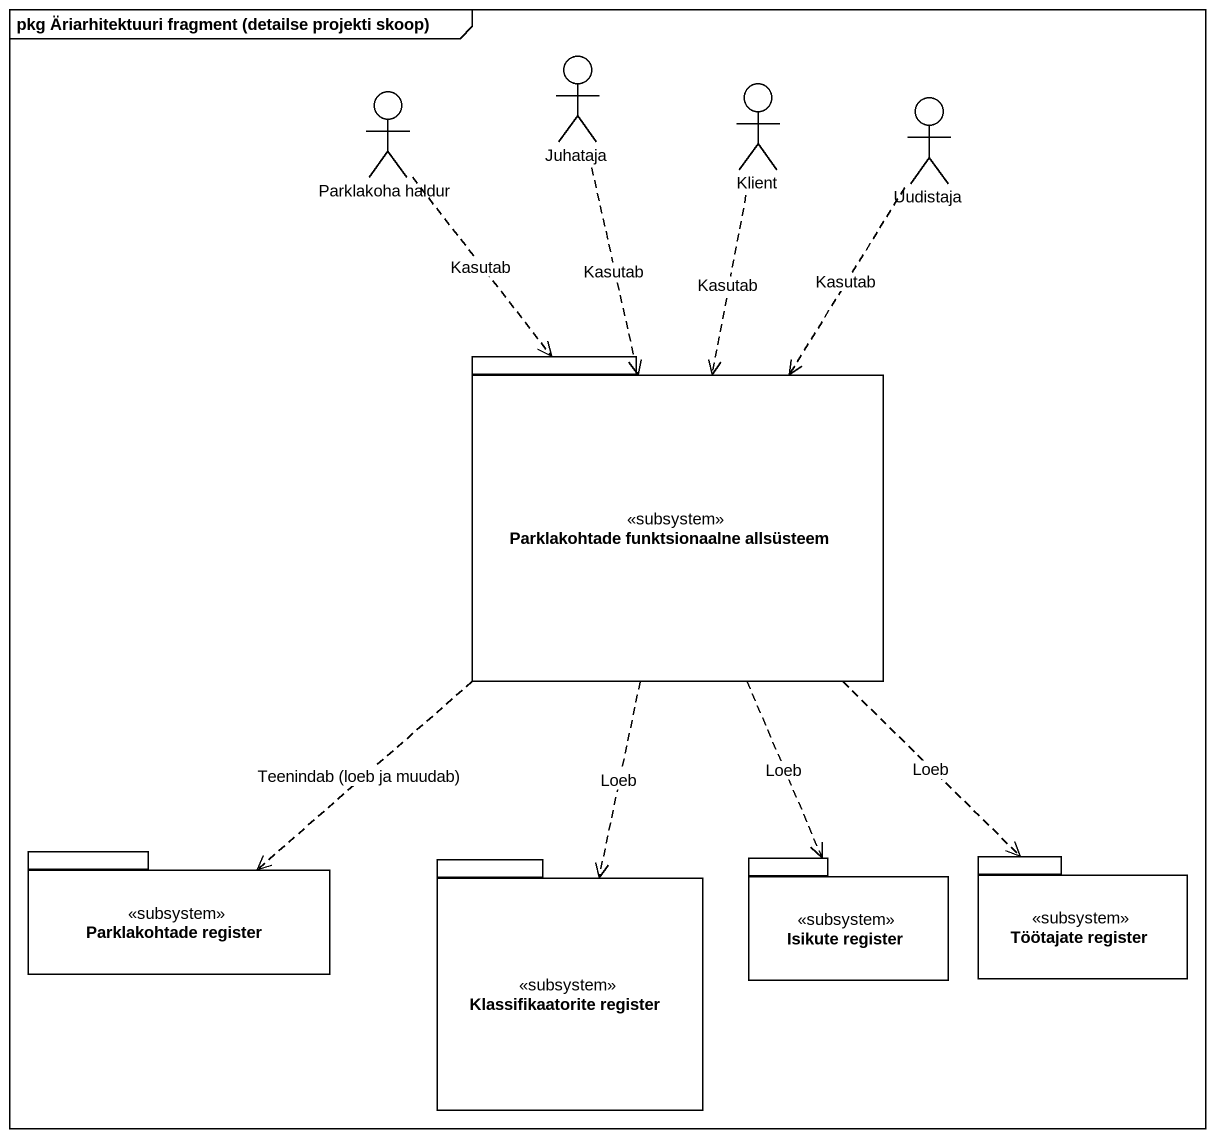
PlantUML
@startuml
mainframe pkg Äriarhitektuuri fragment (detailse projekti skoop)
actor Juhataja
actor Klient
actor "Parklakoha haldur" as Parklakoha_haldur
actor Uudistaja
package "Parklakohtade funktsionaalne allsüsteem" as Parklakohtade <<subsystem>> {
}
package "Parklakohtade register" as Parklakohtade_register <<subsystem>> {
}
package "Klassifikaatorite register" as Klassifikaatorite_register <<subsystem>> {
}
package "Isikute register" as Isikute_register <<subsystem>> {
}
package "Töötajate register" as Töötajate_register <<subsystem>> {
}
Juhataja ..> Parklakohtade : Kasutab
Klient ..> Parklakohtade : Kasutab
Parklakoha_haldur ..> Parklakohtade : Kasutab
Uudistaja ..> Parklakohtade : Kasutab
Parklakohtade ..> Parklakohtade_register : Teenindab (loeb ja muudab)
Parklakohtade ..> Klassifikaatorite_register : Loeb
Parklakohtade ..> Isikute_register : Loeb
Parklakohtade ..> Töötajate_register : Loeb
@enduml
